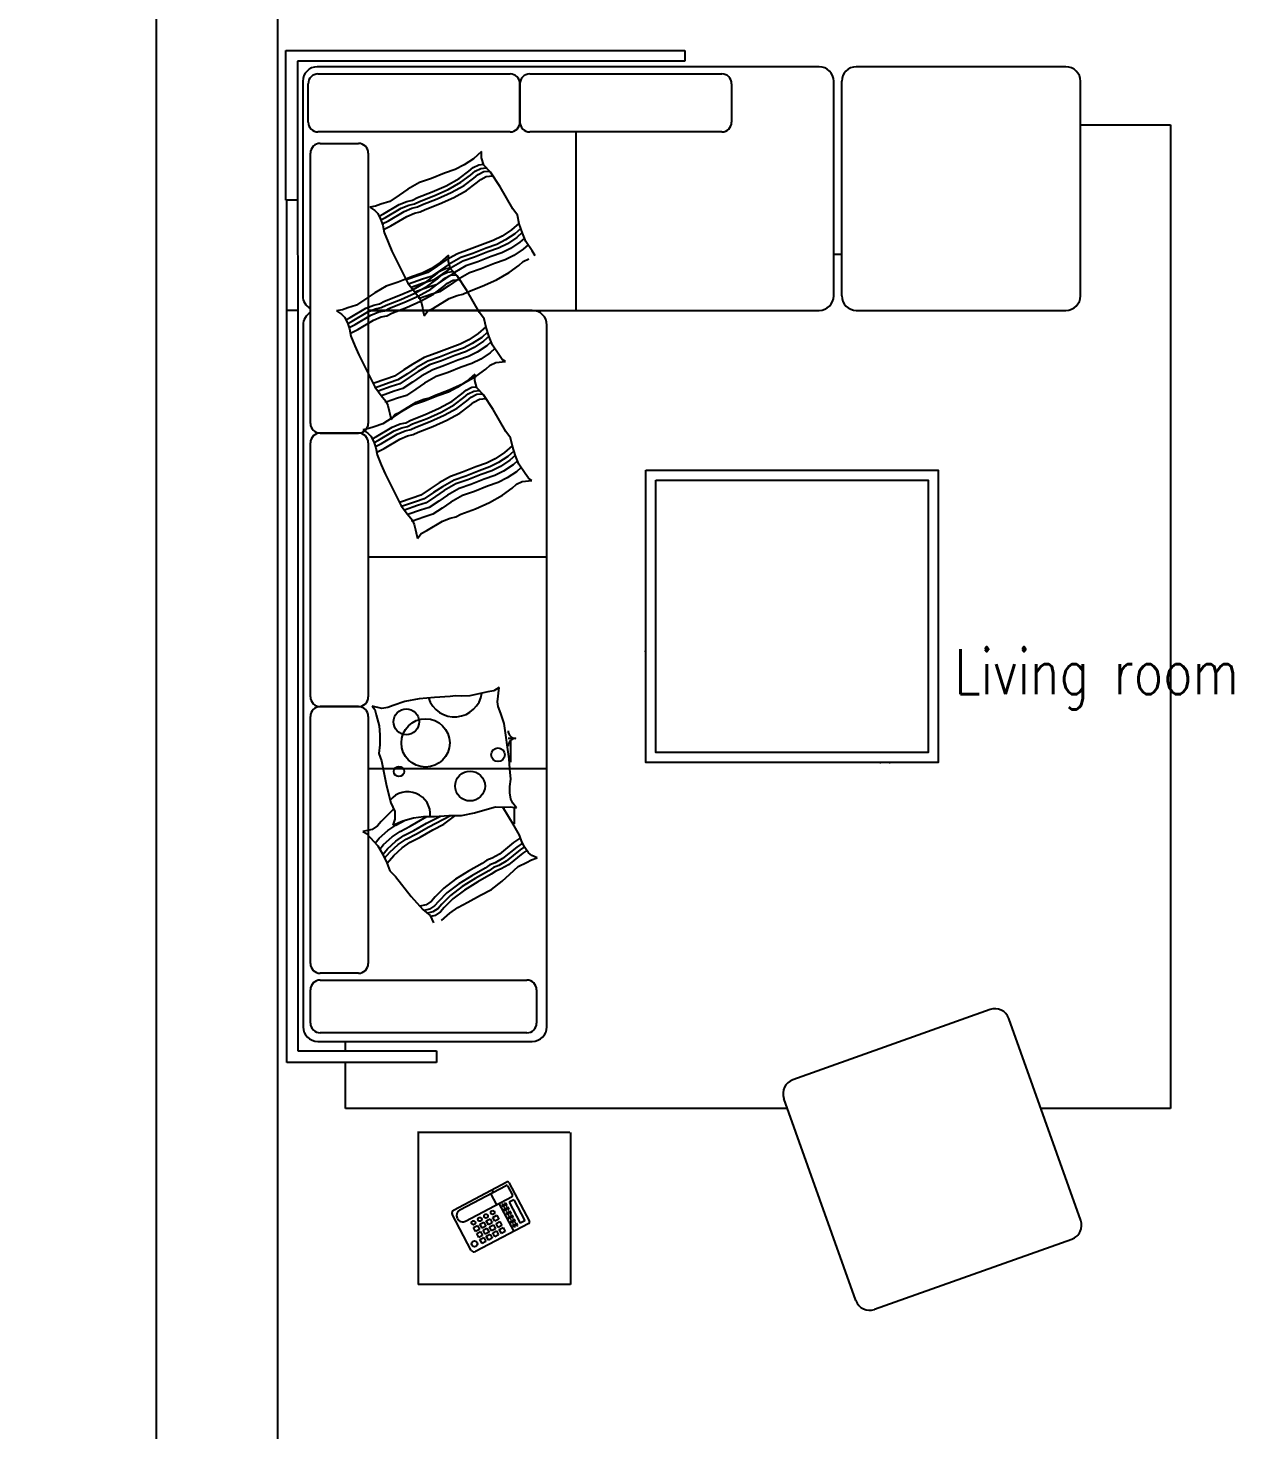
# Model space of a CAD drawing. Header units: millimetres. Extents: x -77055 to 331180, y -861586 to -491011.
# Drawn here: x -31261 to -27672, y -831927 to -827785 of the extents above; entities that cross this region are included whole.
import ezdxf

# ---------------------------------------------------------------- set-up
doc = ezdxf.new("R2010")
doc.units = ezdxf.units.MM
doc.header["$PDMODE"] = 3
for name, color, linetype in [('250', 250, 'Continuous'), ('LAYER4', 8, 'Continuous'), ('PUB_TEXT', 7, 'Continuous')]:
    doc.layers.add(name, color=color, linetype=linetype)
doc.styles.add('_SIMPLEX', font='SIMPLEX.shx', dxfattribs={"width": 0.8})
doc.styles.add('DIM', font='simhei.ttf', dxfattribs={"width": 0.8})
doc.dimstyles.new('1-50', dxfattribs={"dimscale": 50, "dimtxt": 5, "dimasz": 1, "dimexe": 1, "dimexo": 0.1, "dimgap": 0.5, "dimtad": 1, "dimdec": 0, "dimdsep": 46, "dimtxsty": 'DIM', "dimblk": 'ARCHTICK', "dimcen": 4, "dimdle": 1, "dimclrd": 3, "dimclre": 3, "dimclrt": 1, "dimadec": 0, "dimazin": 0, "dimtfac": 1, "dimtdec": 0, "dimtmove": 2, "dimatfit": 3, "dimldrblk": 'DOT', "dimfxl": 15, "dimfxlon": 1, "dimarcsym": 0})

# ---------------------------------------------------------------- blocks, each defined once
blk = doc.blocks.new('ghgjh')
at = {"color": 2}
for p, q in [((55261.5, 8597.6), (55844.6, 8389.9)), ((55206.3, 8571.4), (54993.6, 7974.6)), ((54363.1, 8524.7, -308.6), (53913.1, 8524.7, -308.6)), ((53913.1, 8074.7, -308.6), (53913.1, 8524.7, -308.6)), ((54363.1, 8074.7, -308.6), (54363.1, 8524.7, -308.6)), ((55870.8, 8334.7), (55658.1, 7737.9)), ((54361.1, 8074.7, -308.6), (53911.1, 8074.7, -308.6)), ((55004.2, 8004.2), (53698.6, 8004.2)), ((53698.6, 8004.2), (53698.6, 7868.6)), ((55602.9, 7711.7), (55019.8, 7919.4)), ((53967.9, 7868.6), (53525.9, 7868.6)), ((53525.9, 7868.6), (53525.9, 7833.9)), ((53525.9, 7833.9), (53525.9, 5645.6)), ((53557.7, 5645.6), (53557.7, 7833.9)), ((53557.7, 7833.9), (53967.9, 7833.9)), ((53698.6, 7833.9), (53698.6, 7805.9)), ((53967.9, 7833.9), (53967.9, 7868.6)), ((53616.8, 7805.9), (54250.4, 7805.9)), ((54216.7, 7808.5), (54216.7, 7808.5)), ((53573.6, 5689.1), (53573.6, 7762.7)), ((53595.1, 7751.7), (53595.1, 7653.7)), ((54234.6, 7780.5), (53623.9, 7780.5)), ((54263.4, 7653.7), (54263.4, 7751.7)), ((54293.6, 7762.7), (54293.6, 5689.1)), ((54294.1, 7758.1), (54294.1, 7758.1)), ((53623.9, 7624.9), (54234.6, 7624.9)), ((53737.3, 7604.4), (53623.9, 7604.4)), ((53595.1, 7575.6), (53595.1, 6845.6)), ((53766.1, 6845.6), (53766.1, 7575.6)), ((54295.9, 7558.3), (54295.9, 7558.3)), ((54585.5, 6982), (54585.5, 6118)), ((55449.5, 6982), (54585.5, 6982)), ((55279.6, 6982), (55276.1, 6983.8)), ((55308.6, 6983.8), (55305.5, 6982)), ((55449.5, 6118), (55449.5, 6982)), ((53737.3, 6816.8), (53623.9, 6816.8)), ((53623.9, 6816.8), (53737.3, 6816.8)), ((53777.5, 6815.6), (53785.2, 6825)), ((53805.7, 6822.1), (53777.5, 6815.6)), ((53595.1, 6788), (53595.1, 6037.4)), ((53766.1, 6037.4), (53766.1, 6788)), ((55449.7, 6710.5), (55449.7, 6710.5)), ((54585.5, 6650.5), (54581.6, 6654.9)), ((53766.1, 6374.2), (54293.6, 6374.2)), ((55449.7, 6350.5), (55449.7, 6350.5)), ((54585.5, 6118), (55449.5, 6118)), ((53623.9, 6008.6), (53737.3, 6008.6)), ((53737.3, 6008.6), (53623.9, 6008.6)), ((53595.1, 5979.8), (53595.1, 5181.2)), ((53766.1, 5181.2), (53766.1, 5979.8)), ((54295.9, 5758.3), (54295.9, 5758.3)), ((53525.9, 5645.6), (53557.7, 5645.6)), ((53525.9, 5645.6), (53525.9, 5320.2)), ((53557.2, 5320.2), (53557.7, 5645.6)), ((53766.1, 5645.9), (55097.8, 5645.9)), ((54378.7, 5118.4), (54378.7, 5645.9)), ((55207.7, 5645.9), (55826.7, 5645.9)), ((55656.7, 5648.5), (55656.7, 5648.5)), ((53572.4, 4969.1), (53572.4, 5602.7)), ((55141, 5602.7), (55141, 4969.1)), ((55164.5, 5602.7), (55164.5, 4969.1)), ((55869.9, 5602.7), (55869.9, 4969.1)), ((55141, 5479.7), (55164.5, 5479.7)), ((53557.2, 5320.2), (53522.5, 5320.2)), ((53522.5, 5320.2), (53522.5, 4878.2)), ((53557.2, 4910), (53557.2, 5320.2)), ((53623.9, 5152.4), (53737.3, 5152.4)), ((54185.3, 5118.4), (53617.5, 5118.4)), ((54810.6, 5118.4), (54242.9, 5118.4)), ((53588.7, 5089.6), (53588.7, 4976.2)), ((54214.1, 5089.6), (54214.1, 4976.2)), ((54214.1, 4976.2), (54214.1, 5089.6)), ((54839.4, 4976.2), (54839.4, 5089.6)), ((53617.5, 4947.4), (54185.3, 4947.4)), ((54242.9, 4947.4), (54810.6, 4947.4)), ((54700.8, 4910), (53557.2, 4910)), ((55097.8, 4925.9), (53615.6, 4925.9)), ((54700.8, 4878.2), (54700.8, 4910)), ((55826.7, 4925.9), (55207.7, 4925.9)), ((53522.5, 4878.2), (53557.2, 4878.2)), ((53557.2, 4878.2), (54700.8, 4878.2))]:
    blk.add_line(p, q, dxfattribs=at)
at = {"color": 1}
for p, q in [((54070.5, 8423.4, -308.6), (54014, 8316.7, -308.6)), ((54240, 8343.9, -308.6), (54082.7, 8427.1, -308.6)), ((54083.3, 8367.7, -308.6), (54077.1, 8356, -308.6)), ((54094.5, 8361.8, -308.6), (54083.3, 8367.7, -308.6)), ((54092.7, 8385.6, -308.6), (54086.5, 8373.9, -308.6)), ((54086.5, 8373.9, -308.6), (54097.7, 8367.9, -308.6)), ((54103.9, 8379.7, -308.6), (54092.7, 8385.6, -308.6)), ((54102.1, 8403.3, -308.6), (54095.9, 8391.6, -308.6)), ((54095.9, 8391.6, -308.6), (54107.1, 8385.7, -308.6)), ((54097.7, 8367.9, -308.6), (54103.9, 8379.7, -308.6)), ((54113.3, 8397.4, -308.6), (54102.1, 8403.3, -308.6)), ((54111.5, 8375.7, -308.6), (54105.3, 8363.9, -308.6)), ((54107.1, 8385.7, -308.6), (54113.3, 8397.4, -308.6)), ((54122.7, 8369.7, -308.6), (54111.5, 8375.7, -308.6)), ((54120.9, 8393.4, -308.6), (54114.7, 8381.7, -308.6)), ((54114.7, 8381.7, -308.6), (54125.9, 8375.7, -308.6)), ((54116.5, 8358, -308.6), (54122.7, 8369.7, -308.6)), ((54132.1, 8387.5, -308.6), (54120.9, 8393.4, -308.6)), ((54125.9, 8375.7, -308.6), (54132.1, 8387.5, -308.6)), ((54139.9, 8383.4, -308.6), (54133.7, 8371.6, -308.6)), ((54133.7, 8371.6, -308.6), (54144.9, 8365.7, -308.6)), ((54151.1, 8377.4, -308.6), (54139.9, 8383.4, -308.6)), ((54144.9, 8365.7, -308.6), (54151.1, 8377.4, -308.6)), ((54159.2, 8373.1, -308.6), (54153, 8361.4, -308.6)), ((54170.4, 8367.2, -308.6), (54159.2, 8373.1, -308.6)), ((54029.3, 8329.5, -308.6), (54028.6, 8328.2, -308.6)), ((54053.6, 8337, -308.6), (54190.8, 8264.3, -308.6)), ((54077.1, 8356, -308.6), (54088.3, 8350, -308.6)), ((54088.3, 8350, -308.6), (54094.5, 8361.8, -308.6)), ((54102.1, 8357.8, -308.6), (54095.9, 8346, -308.6)), ((54095.9, 8346, -308.6), (54107.1, 8340.1, -308.6)), ((54113.3, 8351.8, -308.6), (54102.1, 8357.8, -308.6)), ((54105.3, 8363.9, -308.6), (54116.5, 8358, -308.6)), ((54107.1, 8340.1, -308.6), (54113.3, 8351.8, -308.6)), ((54121, 8347.7, -308.6), (54114.8, 8336, -308.6)), ((54114.8, 8336, -308.6), (54126, 8330.1, -308.6)), ((54132.2, 8341.8, -308.6), (54121, 8347.7, -308.6)), ((54130.5, 8365.6, -308.6), (54124.3, 8353.9, -308.6)), ((54124.3, 8353.9, -308.6), (54135.5, 8348, -308.6)), ((54126, 8330.1, -308.6), (54132.2, 8341.8, -308.6)), ((54141.7, 8359.7, -308.6), (54130.5, 8365.6, -308.6)), ((54140.3, 8337.5, -308.6), (54134.2, 8325.8, -308.6)), ((54135.5, 8348, -308.6), (54141.7, 8359.7, -308.6)), ((54151.6, 8331.6, -308.6), (54140.3, 8337.5, -308.6)), ((54149.8, 8355.4, -308.6), (54143.6, 8343.7, -308.6)), ((54143.6, 8343.7, -308.6), (54154.8, 8337.7, -308.6)), ((54145.4, 8319.8, -308.6), (54151.6, 8331.6, -308.6)), ((54161, 8349.5, -308.6), (54149.8, 8355.4, -308.6)), ((54152.1, 8284.8, -308.6), (54195.7, 8367.3, -308.6)), ((54153, 8361.4, -308.6), (54164.2, 8355.5, -308.6)), ((54154.8, 8337.7, -308.6), (54161, 8349.5, -308.6)), ((54164.2, 8355.5, -308.6), (54170.4, 8367.2, -308.6)), ((54184.3, 8331.1, -308.6), (54180.2, 8323.5, -308.6)), ((54181.2, 8223.1, -308.6), (54241.9, 8337.8, -308.6)), ((54181.9, 8280.9, -308.6), (54215, 8343.5, -308.6)), ((54183.3, 8321.8, -308.6), (54187.3, 8329.5, -308.6)), ((54187.3, 8329.5, -308.6), (54184.3, 8331.1, -308.6)), ((54190.7, 8343.3, -308.6), (54186.7, 8335.7, -308.6)), ((54186.7, 8335.7, -308.6), (54189.7, 8334, -308.6)), ((54190.9, 8327.6, -308.6), (54186.8, 8320, -308.6)), ((54189.7, 8334, -308.6), (54193.8, 8341.7, -308.6)), ((54193.8, 8341.7, -308.6), (54190.7, 8343.3, -308.6)), ((54193.9, 8326, -308.6), (54190.9, 8327.6, -308.6)), ((54196.9, 8355, -308.6), (54192.9, 8347.4, -308.6)), ((54192.9, 8347.4, -308.6), (54195.9, 8345.7, -308.6)), ((54197.3, 8339.8, -308.6), (54193.3, 8332.2, -308.6)), ((54193.3, 8332.2, -308.6), (54196.3, 8330.6, -308.6)), ((54195.6, 8273.7, -308.6), (54228.7, 8336.2, -308.6)), ((54195.9, 8345.7, -308.6), (54199.9, 8353.4, -308.6)), ((54196.3, 8330.6, -308.6), (54200.4, 8338.2, -308.6)), ((54199.9, 8353.4, -308.6), (54196.9, 8355, -308.6)), ((54200.4, 8338.2, -308.6), (54197.3, 8339.8, -308.6)), ((54203.5, 8351.5, -308.6), (54199.5, 8343.9, -308.6)), ((54199.5, 8343.9, -308.6), (54202.5, 8342.2, -308.6)), ((54202.5, 8342.2, -308.6), (54206.5, 8349.9, -308.6)), ((54206.5, 8349.9, -308.6), (54203.5, 8351.5, -308.6)), ((54228.7, 8336.2, -308.6), (54215, 8343.5, -308.6)), ((54017.8, 8304.5, -308.6), (54175.1, 8221.2, -308.6)), ((54036.1, 8303.9, -308.6), (54173.4, 8231.3, -308.6)), ((54127.5, 8255.6, -308.6), (54145, 8288.6, -308.6)), ((54134.2, 8325.8, -308.6), (54145.4, 8319.8, -308.6)), ((54165.4, 8295.5, -308.6), (54161.4, 8287.9, -308.6)), ((54161.4, 8287.9, -308.6), (54164.4, 8286.3, -308.6)), ((54164.4, 8286.3, -308.6), (54168.5, 8293.9, -308.6)), ((54168.5, 8293.9, -308.6), (54165.4, 8295.5, -308.6)), ((54171.6, 8307.2, -308.6), (54167.6, 8299.6, -308.6)), ((54167.6, 8299.6, -308.6), (54170.6, 8297.9, -308.6)), ((54172, 8292, -308.6), (54168, 8284.4, -308.6)), ((54170.6, 8297.9, -308.6), (54174.7, 8305.6, -308.6)), ((54171, 8282.8, -308.6), (54175.1, 8290.4, -308.6)), ((54174.7, 8305.6, -308.6), (54171.6, 8307.2, -308.6)), ((54175.1, 8290.4, -308.6), (54172, 8292, -308.6)), ((54178.1, 8319.4, -308.6), (54174, 8311.8, -308.6)), ((54174, 8311.8, -308.6), (54177.1, 8310.1, -308.6)), ((54178.2, 8303.7, -308.6), (54174.2, 8296.1, -308.6)), ((54174.2, 8296.1, -308.6), (54177.2, 8294.5, -308.6)), ((54177.1, 8310.1, -308.6), (54181.1, 8317.8, -308.6)), ((54177.2, 8294.5, -308.6), (54181.3, 8302.1, -308.6)), ((54181.1, 8317.8, -308.6), (54178.1, 8319.4, -308.6)), ((54181.3, 8302.1, -308.6), (54178.2, 8303.7, -308.6)), ((54180.2, 8323.5, -308.6), (54183.3, 8321.8, -308.6)), ((54184.7, 8315.9, -308.6), (54180.6, 8308.3, -308.6)), ((54180.6, 8308.3, -308.6), (54183.7, 8306.7, -308.6)), ((54183.7, 8306.7, -308.6), (54187.7, 8314.3, -308.6)), ((54187.7, 8314.3, -308.6), (54184.7, 8315.9, -308.6)), ((54186.8, 8320, -308.6), (54189.9, 8318.3, -308.6)), ((54189.9, 8318.3, -308.6), (54193.9, 8326, -308.6)), ((54130.8, 8244.7, -308.6), (54134.6, 8251.8, -308.6)), ((54168, 8284.4, -308.6), (54171, 8282.8, -308.6)), ((54177, 8232.4, -308.6), (54192, 8260.7, -308.6)), ((54195.6, 8273.7, -308.6), (54181.9, 8280.9, -308.6)), ((56136.2, 8004.2), (55753, 8004.2)), ((56136.2, 5097.3), (56136.2, 8004.2)), ((53892.4, 7377.5), (53927, 7416.5)), ((53927, 7416.5), (53949.1, 7434)), ((53946.5, 7415.6), (53930.7, 7419.5)), ((53957, 7423.5), (53940.8, 7427.4)), ((53961.8, 7405), (53946.5, 7415.6)), ((53949.1, 7434), (53958.7, 7455.1)), ((53964.1, 7433.7), (53950.5, 7437)), ((53972.3, 7412.9), (53957, 7423.5)), ((53979.4, 7423.1), (53964.1, 7433.7)), ((53990.6, 7410.3), (53979.4, 7423.1)), ((53982.1, 7448.9), (54007, 7426.7)), ((54007, 7426.7), (54030.9, 7410.2)), ((53846.5, 7318.5), (53892.4, 7377.5)), ((53937.1, 7402), (53918.2, 7406.6)), ((53952.4, 7391.4), (53937.1, 7402)), ((53963.7, 7378.5), (53952.4, 7391.4)), ((53973.1, 7392.2), (53961.8, 7405)), ((53989.1, 7353.4), (53963.7, 7378.5)), ((53983.6, 7400), (53972.3, 7412.9)), ((53998.5, 7367), (53973.1, 7392.2)), ((54009, 7374.9), (53983.6, 7400)), ((54016.1, 7385.1), (53990.6, 7410.3)), ((54043.6, 7348.4), (54009, 7374.9)), ((54050.7, 7358.7), (54016.1, 7385.1)), ((54030.9, 7410.2), (54060.5, 7394.7)), ((54060.5, 7394.7), (54097.1, 7373.7)), ((54097.1, 7373.7), (54129.9, 7356.7)), ((54023.7, 7326.9), (53989.1, 7353.4)), ((54033.1, 7340.6), (53998.5, 7367)), ((54071.7, 7316.3), (54033.1, 7340.6)), ((54082.2, 7324.2), (54043.6, 7348.4)), ((54089.3, 7334.4), (54050.7, 7358.7)), ((54129.1, 7311.9), (54089.3, 7334.4)), ((54129.9, 7356.7), (54161.1, 7332.6)), ((54161.1, 7332.6), (54184.3, 7311.5)), ((53821.1, 7278.1), (53830.1, 7302.1)), ((53830.1, 7302.1), (53846.5, 7318.5)), ((54062.3, 7302.7), (54023.7, 7326.9)), ((54102.1, 7280.2), (54062.3, 7302.7)), ((54111.6, 7293.8), (54071.7, 7316.3)), ((54122.1, 7301.7), (54082.2, 7324.2)), ((54125.2, 7284.4), (54111.6, 7293.8)), ((54135.7, 7292.3), (54122.1, 7301.7)), ((54142.8, 7302.5), (54129.1, 7311.9)), ((54151.7, 7286.2), (54135.7, 7292.3)), ((54158.7, 7296.5), (54142.8, 7302.5)), ((54180.4, 7284), (54158.7, 7296.5)), ((54184.3, 7311.5), (54209.2, 7289.3)), ((53794.3, 7228.5), (53808, 7251.9)), ((53808, 7251.9), (53821.1, 7278.1)), ((53808.6, 7253.2), (53822.6, 7236.7)), ((53814.5, 7264.8), (53829.7, 7246.9)), ((53821.7, 7279.7), (53841.4, 7256.5)), ((53841.4, 7256.5), (53866.3, 7234.2)), ((54115.8, 7270.8), (54102.1, 7280.2)), ((54131.7, 7264.7), (54115.8, 7270.8)), ((54141.2, 7278.4), (54125.2, 7284.4)), ((54153.4, 7252.3), (54131.7, 7264.7)), ((54162.8, 7265.9), (54141.2, 7278.4)), ((54173.3, 7273.8), (54151.7, 7286.2)), ((54195.3, 7218.2), (54153.4, 7252.3)), ((54204.7, 7231.9), (54162.8, 7265.9)), ((54215.2, 7239.7), (54173.3, 7273.8)), ((54222.3, 7250), (54180.4, 7284)), ((54209.2, 7289.3), (54233.7, 7277.4)), ((54234.2, 7241.7), (54222.3, 7250)), ((54233.7, 7277.4), (54248.5, 7269.6)), ((54249.4, 7256.4), (54238.9, 7248.5)), ((54248.5, 7269.6), (54265, 7263.9)), ((54265, 7263.9), (54249.4, 7256.4)), ((53772.1, 7203.6), (53794.3, 7228.5)), ((53786.4, 7219.7), (53798.5, 7205.5)), ((53799.8, 7237.9), (53811.5, 7224.2)), ((53811.5, 7224.2), (53836.4, 7201.9)), ((53822.6, 7236.7), (53847.5, 7214.4)), ((53829.7, 7246.9), (53854.6, 7224.6)), ((53847.5, 7214.4), (53871.4, 7197.9)), ((53854.6, 7224.6), (53878.5, 7208.1)), ((53866.3, 7234.2), (53890.1, 7217.7)), ((53878.5, 7208.1), (53908.1, 7192.7)), ((53890.1, 7217.7), (53919.7, 7202.2)), ((54215.4, 7204.3), (54195.3, 7218.2)), ((54221.4, 7220.3), (54204.7, 7231.9)), ((54219.4, 7216.7), (54212.7, 7196.1)), ((54227.3, 7231.4), (54215.2, 7239.7)), ((54228.3, 7233.2), (54219.4, 7216.7)), ((54238.9, 7248.5), (54228.3, 7233.2)), ((53749.9, 7186.2), (53760.9, 7191.2)), ((53778, 7179.4), (53749.9, 7186.2)), ((53760.9, 7191.2), (53772.1, 7203.6)), ((53793.3, 7168.8), (53778, 7179.4)), ((53804.6, 7155.9), (53793.3, 7168.8)), ((53798.5, 7205.5), (53823.4, 7183.2)), ((53823.4, 7183.2), (53847.3, 7166.7)), ((53836.4, 7201.9), (53860.2, 7185.4)), ((53838.2, 7167.1), (53867.8, 7154.5)), ((53844.1, 7149.5), (53838.2, 7167.1)), ((53847.3, 7166.7), (53876.9, 7151.2)), ((53860.2, 7185.4), (53889.9, 7170)), ((53871.4, 7197.9), (53901, 7182.4)), ((53889.9, 7170), (53939.5, 7141.4)), ((53901, 7182.4), (53937.6, 7161.4)), ((53908.1, 7192.7), (53944.7, 7171.6)), ((53919.7, 7202.2), (53956.3, 7181.2)), ((53944.7, 7171.6), (54009, 7138.5)), ((53956.3, 7181.2), (53989.2, 7164.3)), ((54196.7, 7169.4), (54163.6, 7113.4)), ((54212.7, 7196.1), (54196.7, 7169.4)), ((53841.6, 7119.2), (53804.6, 7155.9)), ((53833, 7100.8), (53845, 7126.3)), ((53845, 7126.3), (53844.1, 7149.5)), ((53867.8, 7154.5), (53900, 7145.7)), ((53900, 7145.7), (53928.8, 7141.6)), ((53928.8, 7141.6), (53962.1, 7141)), ((53937.6, 7161.4), (53979.1, 7140)), ((53962.1, 7141), (54004.3, 7138.5)), ((53989.2, 7164.3), (54020.4, 7140.2)), ((54004.3, 7138.5), (54041.2, 7138.1)), ((54041.2, 7138.1), (54079.9, 7130.4)), ((54079.9, 7130.4), (54110.1, 7121.9)), ((54197.4, 7117.7), (54197.4, 7163.3)), ((53819.5, 7050.4), (53833, 7100.8)), ((54110.1, 7121.9), (54142.3, 7113.2)), ((54142.3, 7113.2), (54169.5, 7113.4)), ((54169.5, 7113.4), (54186.2, 7113.2)), ((54187.1, 7090), (54184.5, 7071.5)), ((54186.2, 7113.2), (54203.6, 7115.4)), ((54193, 7101.7), (54187.1, 7090)), ((54203.6, 7115.4), (54193, 7101.7)), ((53804.8, 6977.1), (53819.5, 7050.4)), ((54184.5, 7071.5), (54183.9, 7052.8)), ((54183.9, 7052.8), (54187.1, 7031.4)), ((54187.1, 7031.4), (54184.7, 7000.3)), ((53797.5, 6955.2), (53804.8, 6977.1)), ((54182.7, 6971.3), (54167.7, 6866.6)), ((54184.7, 7000.3), (54182.7, 6971.3)), ((54186, 6917.2), (54186, 6980.8)), ((53800.1, 6929.7), (53797.5, 6955.2)), ((53800.1, 6900.4), (53800.1, 6929.7)), ((53798.4, 6873.4), (53800.1, 6900.4)), ((54201.8, 6910.6), (54179.6, 6910.6)), ((53785.2, 6825), (53789.6, 6841.1)), ((53789.6, 6841.1), (53798.4, 6873.4)), ((54157.2, 6836.7), (54150.1, 6816.8)), ((54167.7, 6866.6), (54157.2, 6836.7)), ((53824.1, 6819.5), (53805.7, 6822.1)), ((53839.9, 6813), (53824.1, 6819.5)), ((53873.9, 6801.9), (53839.9, 6813)), ((53916.7, 6793.7), (53873.9, 6801.9)), ((53962.1, 6789.3), (53916.7, 6793.7)), ((54150.1, 6816.8), (54148.1, 6802.5)), ((54148.1, 6802.5), (54149.8, 6785.5)), ((54007.8, 6786.9), (53962.1, 6789.3)), ((54024.2, 6784.6), (54007.8, 6786.9)), ((54041.2, 6786.3), (54024.2, 6784.6)), ((54066.1, 6784.9), (54041.2, 6786.3)), ((54118.8, 6773.1), (54066.1, 6784.9)), ((54137.2, 6770.5), (54118.8, 6773.1)), ((54152.5, 6760), (54137.2, 6770.5)), ((54149.8, 6785.5), (54150.7, 6777)), ((54150.7, 6777), (54152.5, 6760)), ((53905.5, 6294.8), (53907.4, 6303.2)), ((53907.4, 6303.2), (53911.1, 6319.8)), ((53911.1, 6319.8), (53922.2, 6305)), ((53922.2, 6305), (53938.9, 6296.7)), ((53938.9, 6296.7), (53985.2, 6268.9)), ((53882.3, 6248.5), (53895.3, 6265.1)), ((53893, 6267.1), (53896.3, 6267.1)), ((53895.3, 6265.1), (53901.8, 6278.1)), ((53930.5, 6256.8), (53897, 6268.6)), ((53901.8, 6278.1), (53905.5, 6294.8)), ((53956.5, 6248.5), (53930.5, 6256.8)), ((53985.2, 6268.9), (54008.3, 6259.6)), ((54008.3, 6259.6), (54025, 6255.9)), ((54025, 6255.9), (54039.8, 6248.5)), ((53815.6, 6128.9), (53862.9, 6223.4)), ((53862.9, 6223.4), (53882.3, 6248.5)), ((53905.5, 6211.4), (53864.7, 6225.8)), ((53911.1, 6222.5), (53872.7, 6236)), ((53920.3, 6236.4), (53883.2, 6249.5)), ((53937, 6214.2), (53911.1, 6222.5)), ((53946.3, 6228.1), (53920.3, 6236.4)), ((53964.8, 6195.7), (53937, 6214.2)), ((53974.1, 6209.6), (53946.3, 6228.1)), ((53984.2, 6230), (53956.5, 6248.5)), ((54010.2, 6212.4), (53984.2, 6230)), ((54039.8, 6248.5), (54082.4, 6231.9)), ((54082.4, 6231.9), (54124.1, 6213.4)), ((53895.3, 6200.3), (53857.9, 6213.5)), ((53921.2, 6191.9), (53895.3, 6200.3)), ((53931.4, 6203.1), (53905.5, 6211.4)), ((53949, 6173.4), (53921.2, 6191.9)), ((53959.2, 6184.5), (53931.4, 6203.1)), ((53975, 6155.8), (53949, 6173.4)), ((53985.2, 6167), (53959.2, 6184.5)), ((53990.7, 6178.1), (53964.8, 6195.7)), ((54000, 6192), (53974.1, 6209.6)), ((54025, 6158.6), (53990.7, 6178.1)), ((54034.3, 6172.5), (54000, 6192)), ((54044.5, 6192.9), (54010.2, 6212.4)), ((54069.2, 6160.4), (54034.3, 6172.5)), ((54079.4, 6180.8), (54044.5, 6192.9)), ((54118.6, 6165.2), (54079.4, 6180.8)), ((54124.1, 6213.4), (54162.1, 6192.1)), ((54162.1, 6192.1), (54190.8, 6170.8)), ((54009.3, 6136.4), (53975, 6155.8)), ((54019.5, 6147.5), (53985.2, 6167)), ((54044.2, 6124.3), (54009.3, 6136.4)), ((54054.4, 6135.4), (54019.5, 6147.5)), ((54059.9, 6146.5), (54025, 6158.6)), ((54093.6, 6119.7), (54054.4, 6135.4)), ((54099.1, 6130.9), (54059.9, 6146.5)), ((54108.4, 6144.8), (54069.2, 6160.4)), ((54130.6, 6119.8), (54099.1, 6130.9)), ((54139.9, 6133.7), (54108.4, 6144.8)), ((54150.1, 6154.1), (54118.6, 6165.2)), ((54165.8, 6120.7), (54139.9, 6133.7)), ((54176, 6141.1), (54150.1, 6154.1)), ((54203.8, 6122.6), (54176, 6141.1)), ((54190.8, 6170.8), (54203.8, 6159.7)), ((54203.8, 6159.7), (54220.5, 6151.3)), ((54220.5, 6151.3), (54249.2, 6148.6)), ((54239, 6142.1), (54229.7, 6128.2)), ((54249.2, 6148.6), (54239, 6142.1)), ((53792.5, 6073.2), (53804.5, 6102)), ((53804.5, 6102), (53815.6, 6128.9)), ((54083.4, 6108.6), (54044.2, 6124.3)), ((54114.9, 6097.5), (54083.4, 6108.6)), ((54125.1, 6108.6), (54093.6, 6119.7)), ((54140.8, 6084.6), (54114.9, 6097.5)), ((54151, 6095.7), (54125.1, 6108.6)), ((54156.6, 6106.8), (54130.6, 6119.8)), ((54178.8, 6077.2), (54151, 6095.7)), ((54184.4, 6088.3), (54156.6, 6106.8)), ((54193.6, 6102.2), (54165.8, 6120.7)), ((54207.1, 6090.3), (54193.6, 6102.2)), ((54211.2, 6100.3), (54201, 6075.3)), ((54217.8, 6110.2), (54203.8, 6122.6)), ((54229.7, 6128.2), (54211.2, 6100.3)), ((53782.3, 6034.3), (53788.8, 6051.9)), ((53787.3, 6048), (53805.4, 6039)), ((53788.8, 6051.9), (53792.5, 6073.2)), ((53791, 6064.7), (53812.9, 6053.8)), ((53812.9, 6053.8), (53859.2, 6026)), ((54168.6, 6066), (54140.8, 6084.6)), ((54191.4, 6045.9), (54168.6, 6066)), ((54196.4, 6061.6), (54178.8, 6077.2)), ((54200.6, 6073.9), (54184.4, 6088.3)), ((54201, 6075.3), (54191.8, 6047.5)), ((53750.3, 5998.7), (53764.7, 6008.4)), ((53764.7, 6008.4), (53773.9, 6017.6)), ((53773.9, 6017.6), (53782.3, 6034.3)), ((53777.7, 6025), (53790.6, 6018.6)), ((53783, 6036.3), (53796.2, 6029.7)), ((53790.6, 6018.6), (53836.9, 5990.8)), ((53796.2, 6029.7), (53842.5, 6001.9)), ((53805.4, 6039), (53851.8, 6011.2)), ((53851.8, 6011.2), (53874.9, 6001.9)), ((53859.2, 6026), (53882.3, 6016.8)), ((53882.3, 6016.8), (53899, 6013.1)), ((53899, 6013.1), (53913.8, 6005.7)), ((54186.2, 6022.5), (54172.3, 6003.9)), ((54191.8, 6047.5), (54186.2, 6022.5)), ((53767.5, 5995.4), (53750.3, 5998.7)), ((53783.2, 5989.8), (53767.5, 5995.4)), ((53809.2, 5981.5), (53783.2, 5989.8)), ((53836.9, 5963), (53809.2, 5981.5)), ((53829.6, 5951.7), (53833.3, 5968.4)), ((53833.3, 5968.4), (53844.5, 5953.6)), ((53836.9, 5990.8), (53860.1, 5981.5)), ((53842.5, 6001.9), (53865.7, 5992.7)), ((53860.1, 5981.5), (53876.8, 5977.8)), ((53865.7, 5992.7), (53882.3, 5989)), ((53874.9, 6001.9), (53891.6, 5998.2)), ((53876.8, 5977.8), (53891.6, 5970.4)), ((53882.3, 5989), (53897.2, 5981.5)), ((53891.6, 5998.2), (53906.4, 5990.8)), ((53891.6, 5970.4), (53934.2, 5953.8)), ((53897.2, 5981.5), (53939.8, 5964.9)), ((53906.4, 5990.8), (53949, 5974.2)), ((53913.8, 6005.7), (53956.5, 5989)), ((53949, 5974.2), (53990.7, 5955.6)), ((53956.5, 5989), (53998.1, 5970.5)), ((53998.1, 5970.5), (54036.1, 5949.2)), ((54172.3, 6003.9), (54135.3, 5939)), ((53817.6, 5913.7), (53824.1, 5926.7)), ((53824.1, 5926.7), (53827.8, 5943.4)), ((53827.8, 5943.4), (53829.6, 5951.7)), ((53862.9, 5945.4), (53836.9, 5963)), ((53844.5, 5953.6), (53861.1, 5945.2)), ((53861.1, 5945.2), (53907.4, 5917.5)), ((53897.2, 5925.9), (53862.9, 5945.4)), ((53932.1, 5913.8), (53897.2, 5925.9)), ((53934.2, 5953.8), (53975.9, 5935.2)), ((53939.8, 5964.9), (53981.5, 5946.4)), ((53975.9, 5935.2), (54013.9, 5914)), ((53981.5, 5946.4), (54019.5, 5925.1)), ((53990.7, 5955.6), (54028.7, 5934.4)), ((54019.5, 5925.1), (54048.2, 5903.8)), ((54028.7, 5934.4), (54057.4, 5913)), ((54036.1, 5949.2), (54064.8, 5927.9)), ((54064.8, 5927.9), (54077.8, 5916.8)), ((54135.3, 5939), (54106.5, 5895.5)), ((53785.2, 5872), (53804.6, 5897)), ((53833.3, 5871.1), (53795, 5884.6)), ((53804.6, 5897), (53817.6, 5913.7)), ((53842.6, 5885), (53805.4, 5898.1)), ((53815.2, 5915.6), (53818.5, 5915.6)), ((53852.8, 5905.4), (53819.3, 5917.2)), ((53868.5, 5876.7), (53842.6, 5885)), ((53878.7, 5897), (53852.8, 5905.4)), ((53906.5, 5878.5), (53878.7, 5897)), ((53907.4, 5917.5), (53930.6, 5908.2)), ((53930.6, 5908.2), (53947.3, 5904.5)), ((53971.3, 5898.2), (53932.1, 5913.8)), ((53947.3, 5904.5), (53962.1, 5897.1)), ((53962.1, 5897.1), (54004.7, 5880.4)), ((54002.8, 5887.1), (53971.3, 5898.2)), ((54028.7, 5874.1), (54002.8, 5887.1)), ((54013.9, 5914), (54042.6, 5892.7)), ((54042.6, 5892.7), (54055.6, 5881.5)), ((54048.2, 5903.8), (54061.1, 5892.7)), ((54057.4, 5913), (54070.4, 5901.9)), ((54061.1, 5892.7), (54077.8, 5884.3)), ((54070.4, 5901.9), (54087.1, 5893.6)), ((54077.8, 5916.8), (54094.5, 5908.4)), ((54077.8, 5884.3), (54094.4, 5882.7)), ((54106.5, 5895.5), (54087.1, 5875.1)), ((54087.1, 5893.6), (54103.3, 5892)), ((54094.5, 5908.4), (54113.9, 5906.6)), ((53737.9, 5777.4), (53785.2, 5872)), ((53817.6, 5848.8), (53780.2, 5862)), ((53827.8, 5859.9), (53787, 5874.3)), ((53843.5, 5840.5), (53817.6, 5848.8)), ((53853.7, 5851.6), (53827.8, 5859.9)), ((53859.3, 5862.7), (53833.3, 5871.1)), ((53881.5, 5833.1), (53853.7, 5851.6)), ((53887.1, 5844.2), (53859.3, 5862.7)), ((53896.3, 5858.1), (53868.5, 5876.7)), ((53913, 5826.6), (53887.1, 5844.2)), ((53922.3, 5840.5), (53896.3, 5858.1)), ((53932.5, 5860.9), (53906.5, 5878.5)), ((53966.7, 5841.5), (53932.5, 5860.9)), ((54001.7, 5829.4), (53966.7, 5841.5)), ((54004.7, 5880.4), (54046.4, 5861.9)), ((54056.5, 5855.6), (54028.7, 5874.1)), ((54046.4, 5861.9), (54084.4, 5840.6)), ((54055.6, 5881.5), (54072.3, 5873.2)), ((54080.6, 5834.3), (54056.5, 5855.6)), ((54072.3, 5873.2), (54086.1, 5871.9)), ((54087.1, 5875.1), (54080.6, 5852.8)), ((54080.6, 5852.8), (54080.6, 5834.3)), ((53871.3, 5822), (53843.5, 5840.5)), ((53897.3, 5804.4), (53871.3, 5822)), ((53907.4, 5815.5), (53881.5, 5833.1)), ((53931.5, 5784.9), (53897.3, 5804.4)), ((53941.7, 5796.1), (53907.4, 5815.5)), ((53947.3, 5807.2), (53913, 5826.6)), ((53956.5, 5821.1), (53922.3, 5840.5)), ((53982.2, 5795.1), (53947.3, 5807.2)), ((53991.5, 5809), (53956.5, 5821.1)), ((54030.7, 5793.3), (53991.5, 5809)), ((54040.9, 5813.7), (54001.7, 5829.4)), ((54072.4, 5802.6), (54040.9, 5813.7)), ((54098.3, 5789.7), (54072.4, 5802.6)), ((54084.4, 5840.6), (54113.1, 5819.3)), ((54113.1, 5819.3), (54126.1, 5808.2)), ((54126.1, 5808.2), (54142.8, 5799.9)), ((54142.8, 5799.9), (54171.5, 5797.1)), ((53726.8, 5750.5), (53737.9, 5777.4)), ((53966.5, 5772.8), (53931.5, 5784.9)), ((53976.6, 5784), (53941.7, 5796.1)), ((54005.6, 5757.2), (53966.5, 5772.8)), ((54015.8, 5768.3), (53976.6, 5784)), ((54021.4, 5779.4), (53982.2, 5795.1)), ((54047.3, 5757.2), (54015.8, 5768.3)), ((54052.9, 5768.3), (54021.4, 5779.4)), ((54062.2, 5782.2), (54030.7, 5793.3)), ((54078.8, 5755.4), (54052.9, 5768.3)), ((54088.1, 5769.3), (54062.2, 5782.2)), ((54115.9, 5750.7), (54088.1, 5769.3)), ((54126.1, 5771.1), (54098.3, 5789.7)), ((54140.1, 5758.8), (54126.1, 5771.1)), ((54152, 5776.7), (54133.5, 5748.9)), ((54161.3, 5790.6), (54152, 5776.7)), ((54171.5, 5797.1), (54161.3, 5790.6)), ((53711, 5700.5), (53714.8, 5721.8)), ((53714.8, 5721.8), (53726.8, 5750.5)), ((54037.1, 5746.1), (54005.6, 5757.2)), ((54063.1, 5733.1), (54037.1, 5746.1)), ((54073.3, 5744.2), (54047.3, 5757.2)), ((54090.9, 5714.6), (54063.1, 5733.1)), ((54101.1, 5725.7), (54073.3, 5744.2)), ((54106.6, 5736.8), (54078.8, 5755.4)), ((54118.7, 5710.1), (54101.1, 5725.7)), ((54122.8, 5722.5), (54106.6, 5736.8)), ((54123.3, 5723.9), (54114, 5696.1)), ((54129.4, 5738.8), (54115.9, 5750.7)), ((54133.5, 5748.9), (54123.3, 5723.9)), ((53696.2, 5666.2), (53704.6, 5682.9)), ((53704.6, 5682.9), (53711, 5700.5)), ((53705.3, 5684.8), (53718.5, 5678.2)), ((53709.6, 5696.6), (53727.7, 5687.5)), ((53713.3, 5713.3), (53735.1, 5702.3)), ((53718.5, 5678.2), (53764.8, 5650.5)), ((53727.7, 5687.5), (53774, 5659.7)), ((53735.1, 5702.3), (53781.5, 5674.6)), ((54113.7, 5694.4), (54090.9, 5714.6)), ((54114, 5696.1), (54108.5, 5671)), ((53672.6, 5647.3), (53687, 5656.9)), ((53689.7, 5643.9), (53672.6, 5647.3)), ((53687, 5656.9), (53696.2, 5666.2)), ((53705.5, 5638.4), (53689.7, 5643.9)), ((53699.9, 5673.6), (53712.9, 5667.1)), ((53731.4, 5630.1), (53705.5, 5638.4)), ((53712.9, 5667.1), (53759.2, 5639.3)), ((53759.2, 5639.3), (53782.4, 5630.1)), ((53764.8, 5650.5), (53787.9, 5641.2)), ((53774, 5659.7), (53797.2, 5650.5)), ((53781.5, 5674.6), (53804.6, 5665.3)), ((53787.9, 5641.2), (53804.6, 5637.5)), ((53797.2, 5650.5), (53813.9, 5646.8)), ((53804.6, 5665.3), (53821.3, 5661.6)), ((53804.6, 5637.5), (53819.4, 5630.1)), ((53813.9, 5646.8), (53828.7, 5639.4)), ((53821.3, 5661.6), (53836.1, 5654.2)), ((53828.7, 5639.4), (53871.3, 5622.7)), ((53836.1, 5654.2), (53878.7, 5637.5)), ((53878.7, 5637.5), (53920.4, 5619)), ((53922.1, 5620.3), (53925.8, 5637)), ((53925.8, 5637), (53927.7, 5645.3)), ((53927.7, 5645.3), (53931.4, 5662)), ((53931.4, 5662), (53942.5, 5647.2)), ((53942.5, 5647.2), (53959.2, 5638.9)), ((53959.2, 5638.9), (54005.5, 5611.1)), ((54094.6, 5652.5), (54057.5, 5587.6)), ((54108.5, 5671), (54094.6, 5652.5)), ((53759.2, 5611.5), (53731.4, 5630.1)), ((53785.2, 5593.9), (53759.2, 5611.5)), ((53782.4, 5630.1), (53799.1, 5626.4)), ((53819.4, 5574.5), (53785.2, 5593.9)), ((53799.1, 5626.4), (53813.9, 5619)), ((53813.9, 5619), (53856.5, 5602.3)), ((53819.4, 5630.1), (53862.1, 5613.4)), ((53856.5, 5602.3), (53898.2, 5583.8)), ((53862.1, 5613.4), (53903.7, 5594.9)), ((53871.3, 5622.7), (53913, 5604.2)), ((53902.7, 5590.6), (53915.6, 5607.3)), ((53903.7, 5594.9), (53941.7, 5573.6)), ((53913, 5604.2), (53951, 5582.9)), ((53913.3, 5609.2), (53916.6, 5609.2)), ((53915.6, 5607.3), (53922.1, 5620.3)), ((53950.8, 5599), (53917.4, 5610.8)), ((53920.4, 5619), (53958.4, 5597.7)), ((53976.8, 5590.7), (53950.8, 5599)), ((53958.4, 5597.7), (53987.1, 5576.4)), ((54005.5, 5611.1), (54028.7, 5601.8)), ((54028.7, 5601.8), (54045.3, 5598.1)), ((54045.3, 5598.1), (54060.2, 5590.7)), ((53854.4, 5562.4), (53819.4, 5574.5)), ((53836, 5471), (53883.2, 5565.6)), ((53893.6, 5546.7), (53854.4, 5562.4)), ((53915.6, 5542.5), (53878.2, 5555.6)), ((53883.2, 5565.6), (53902.7, 5590.6)), ((53925.8, 5553.6), (53885, 5568)), ((53931.4, 5564.7), (53893, 5578.2)), ((53898.2, 5583.8), (53936.2, 5562.5)), ((53940.6, 5578.6), (53903.5, 5591.7)), ((53951.8, 5545.3), (53925.8, 5553.6)), ((53957.3, 5556.4), (53931.4, 5564.7)), ((53936.2, 5562.5), (53964.9, 5541.2)), ((53966.6, 5570.3), (53940.6, 5578.6)), ((53941.7, 5573.6), (53970.4, 5552.3)), ((53951, 5582.9), (53979.7, 5561.6)), ((53985.1, 5537.9), (53957.3, 5556.4)), ((53994.4, 5551.8), (53966.6, 5570.3)), ((53970.4, 5552.3), (53983.4, 5541.2)), ((54004.6, 5572.2), (53976.8, 5590.7)), ((53979.7, 5561.6), (53992.7, 5550.5)), ((53987.1, 5576.4), (54000.1, 5565.3)), ((54020.3, 5534.2), (53994.4, 5551.8)), ((54000.1, 5565.3), (54016.8, 5557)), ((54030.5, 5554.6), (54004.6, 5572.2)), ((54016.8, 5557), (54036.1, 5555.1)), ((54057.5, 5587.6), (54028.8, 5544)), ((54064.8, 5535.1), (54030.5, 5554.6)), ((54060.2, 5590.7), (54102.8, 5574.1)), ((54102.8, 5574.1), (54144.5, 5555.6)), ((54144.5, 5555.6), (54182.4, 5534.3)), ((53925, 5535.6), (53893.6, 5546.7)), ((53941.6, 5534.1), (53915.6, 5542.5)), ((53951, 5522.7), (53925, 5535.6)), ((53969.4, 5515.6), (53941.6, 5534.1)), ((53978.8, 5504.1), (53951, 5522.7)), ((53979.6, 5526.7), (53951.8, 5545.3)), ((53964.9, 5541.2), (53977.9, 5530.1)), ((53995.3, 5498), (53969.4, 5515.6)), ((53977.9, 5530.1), (53994.5, 5521.8)), ((54005.5, 5509.1), (53979.6, 5526.7)), ((53983.4, 5541.2), (54000.1, 5532.9)), ((54011.1, 5520.3), (53985.1, 5537.9)), ((53992.7, 5550.5), (54009.4, 5542.2)), ((53994.5, 5521.8), (54008.4, 5520.4)), ((54000.1, 5532.9), (54016.7, 5531.3)), ((54009.4, 5523.6), (54002.9, 5501.4)), ((54028.8, 5544), (54009.4, 5523.6)), ((54009.4, 5542.2), (54025.5, 5540.6)), ((54045.3, 5500.8), (54011.1, 5520.3)), ((54054.6, 5514.7), (54020.3, 5534.2)), ((54089.5, 5502.6), (54054.6, 5514.7)), ((54099.7, 5523), (54064.8, 5535.1)), ((54138.9, 5507.4), (54099.7, 5523)), ((54182.4, 5534.3), (54211.2, 5513)), ((54211.2, 5513), (54224.1, 5501.8)), ((53824.8, 5444.2), (53836, 5471)), ((54002.9, 5482.8), (53978.8, 5504.1)), ((54029.6, 5478.6), (53995.3, 5498)), ((54002.9, 5501.4), (54002.9, 5482.8)), ((54039.8, 5489.7), (54005.5, 5509.1)), ((54064.5, 5466.5), (54029.6, 5478.6)), ((54074.7, 5477.6), (54039.8, 5489.7)), ((54080.2, 5488.7), (54045.3, 5500.8)), ((54113.9, 5461.9), (54074.7, 5477.6)), ((54119.4, 5473.1), (54080.2, 5488.7)), ((54128.7, 5487), (54089.5, 5502.6)), ((54150.9, 5461.9), (54119.4, 5473.1)), ((54160.2, 5475.9), (54128.7, 5487)), ((54170.4, 5496.3), (54138.9, 5507.4)), ((54186.1, 5462.9), (54160.2, 5475.9)), ((54196.3, 5483.3), (54170.4, 5496.3)), ((54224.1, 5464.8), (54196.3, 5483.3)), ((54224.1, 5501.8), (54240.8, 5493.5)), ((54250.1, 5470.3), (54231.5, 5442.5)), ((54259.3, 5484.3), (54250.1, 5470.3)), ((53812.8, 5415.4), (53824.8, 5444.2)), ((54103.7, 5450.8), (54064.5, 5466.5)), ((54135.2, 5439.7), (54103.7, 5450.8)), ((54145.4, 5450.8), (54113.9, 5461.9)), ((54161.1, 5426.7), (54135.2, 5439.7)), ((54171.3, 5437.9), (54145.4, 5450.8)), ((54176.9, 5449), (54150.9, 5461.9)), ((54188.9, 5408.2), (54161.1, 5426.7)), ((54199.1, 5419.3), (54171.3, 5437.9)), ((54204.7, 5430.5), (54176.9, 5449)), ((54213.9, 5444.4), (54186.1, 5462.9)), ((54220.9, 5416.1), (54204.7, 5430.5)), ((54227.4, 5432.4), (54213.9, 5444.4)), ((54231.5, 5442.5), (54221.3, 5417.5)), ((54238.1, 5452.4), (54224.1, 5464.8)), ((53802.6, 5376.5), (53809.1, 5394.1)), ((53807.6, 5390.2), (53825.8, 5381.1)), ((53809.1, 5394.1), (53812.8, 5415.4)), ((53811.3, 5406.9), (53833.2, 5396)), ((53833.2, 5396), (53879.5, 5368.2)), ((54211.7, 5388.1), (54188.9, 5408.2)), ((54216.8, 5403.7), (54199.1, 5419.3)), ((54212.1, 5389.7), (54206.5, 5364.7)), ((54221.3, 5417.5), (54212.1, 5389.7)), ((53770.6, 5340.9), (53785, 5350.5)), ((53785, 5350.5), (53794.3, 5359.8)), ((53794.3, 5359.8), (53802.6, 5376.5)), ((53798, 5367.2), (53810.9, 5360.7)), ((53803.3, 5378.5), (53816.5, 5371.9)), ((53810.9, 5360.7), (53857.3, 5333)), ((53816.5, 5371.9), (53862.8, 5344.1)), ((53825.8, 5381.1), (53872.1, 5353.4)), ((53862.8, 5344.1), (53886, 5334.8)), ((53872.1, 5353.4), (53895.2, 5344.1)), ((53879.5, 5368.2), (53902.7, 5358.9)), ((53895.2, 5344.1), (53911.9, 5340.4)), ((53902.7, 5358.9), (53919.3, 5355.2)), ((53919.3, 5355.2), (53934.2, 5347.8)), ((53934.2, 5347.8), (53976.8, 5331.2)), ((54192.6, 5346.1), (54155.6, 5281.2)), ((54206.5, 5364.7), (54192.6, 5346.1)), ((53787.8, 5337.6), (53770.6, 5340.9)), ((53803.5, 5332), (53787.8, 5337.6)), ((53829.5, 5323.7), (53803.5, 5332)), ((53857.3, 5305.2), (53829.5, 5323.7)), ((53857.3, 5333), (53880.4, 5323.7)), ((53883.2, 5287.6), (53857.3, 5305.2)), ((53880.4, 5323.7), (53897.1, 5320)), ((53886, 5334.8), (53902.7, 5331.1)), ((53897.1, 5320), (53911.9, 5312.6)), ((53902.7, 5331.1), (53917.5, 5323.7)), ((53911.9, 5340.4), (53926.7, 5333)), ((53911.9, 5312.6), (53954.5, 5295.9)), ((53917.5, 5323.7), (53960.1, 5307.1)), ((53926.7, 5333), (53969.4, 5316.3)), ((53960.1, 5307.1), (54001.8, 5288.6)), ((53969.4, 5316.3), (54011.1, 5297.8)), ((53976.8, 5331.2), (54018.5, 5312.7)), ((54018.5, 5312.7), (54056.4, 5291.4)), ((53917.5, 5268.1), (53883.2, 5287.6)), ((53952.4, 5256), (53917.5, 5268.1)), ((53954.5, 5295.9), (53996.2, 5277.4)), ((53996.2, 5277.4), (54034.2, 5256.1)), ((54001.8, 5288.6), (54039.8, 5267.3)), ((54011.1, 5297.8), (54049, 5276.5)), ((54039.8, 5267.3), (54068.5, 5246)), ((54049, 5276.5), (54077.8, 5255.2)), ((54056.4, 5291.4), (54085.2, 5270.1)), ((54085.2, 5270.1), (54098.1, 5259)), ((54155.6, 5281.2), (54126.9, 5237.6)), ((53991.6, 5240.4), (53952.4, 5256)), ((54023.1, 5229.3), (53991.6, 5240.4)), ((54049, 5216.3), (54023.1, 5229.3)), ((54034.2, 5256.1), (54062.9, 5234.8)), ((54062.9, 5234.8), (54075.9, 5223.7)), ((54068.5, 5246), (54081.5, 5234.8)), ((54075.9, 5223.7), (54092.6, 5215.4)), ((54077.8, 5255.2), (54090.7, 5244.1)), ((54081.5, 5234.8), (54098.1, 5226.5)), ((54090.7, 5244.1), (54107.4, 5235.8)), ((54098.1, 5259), (54114.8, 5250.6)), ((54098.1, 5226.5), (54114.7, 5224.9)), ((54126.9, 5237.6), (54107.4, 5217.2)), ((54107.4, 5235.8), (54123.6, 5234.2)), ((54114.8, 5250.6), (54134.2, 5248.8)), ((54076.8, 5197.8), (54049, 5216.3)), ((54100.9, 5176.5), (54076.8, 5197.8)), ((54092.6, 5215.4), (54106.5, 5214.1)), ((54107.4, 5217.2), (54100.9, 5195)), ((54100.9, 5195), (54100.9, 5176.5)), ((55869.9, 5097.3), (55973.2, 5097.3)), ((55973.2, 5097.3), (56136.2, 5097.3))]:
    blk.add_line(p, q, dxfattribs=at)
at = {"color": 5}
for p, q in [((53766.1, 6999.6), (54293.6, 6999.6)), ((54250.4, 5645.9), (53766.1, 5645.9))]:
    blk.add_line(p, q, dxfattribs=at)
at = {"color": 2}
blk.add_lwpolyline([(54585.5, 6118), (55449.5, 6118), (55449.5, 6982), (54585.5, 6982)], close=True, dxfattribs=at)
at = {"color": 1}
blk.add_lwpolyline([(54615.5, 6148), (55419.5, 6148), (55419.5, 6952), (54615.5, 6952)], close=True, dxfattribs=at)
at = {"color": 2, "extrusion": (0, 0, -1)}
for centre, major_axis, start_param, end_param in [((55247, 8557), (-30.5, -30.5), 1.127634, 2.69843), ((55830.1, 8349.2), (-30.5, -30.5), 2.69843, 4.269227), ((55034.3, 7960.1), (30.5, -30.5), 1.127634, 2.69843), ((53616.8, 7762.7), (30.5, 30.5), 3.926991, 5.497787), ((54250.4, 7762.7), (30.5, -30.5), 3.926991, 5.497787), ((53623.9, 7751.7), (20.4, 20.4), 3.926991, 5.497787), ((54234.6, 7751.7), (20.4, 20.4), 5.497787, 7.068583), ((55617.4, 7752.4), (-30.5, -30.5), 4.269227, 5.840023), ((53623.9, 7653.7), (20.4, -20.4), 0.785398, 2.356194), ((54234.6, 7653.7), (20.4, -20.4), -0.785398, 0.785398), ((53623.9, 7575.6), (20.4, 20.4), 3.926991, 5.497787), ((53737.3, 7575.6), (20.4, -20.4), 3.926991, 5.497787), ((53623.9, 6845.6), (20.4, -20.4), 0.785398, 2.356194), ((53737.3, 6845.6), (20.4, 20.4), 0.785398, 2.356194), ((53623.9, 6788), (20.4, -20.4), 2.356194, 3.926991), ((53737.3, 6788), (20.4, 20.4), 5.497787, 7.068583), ((53623.9, 6037.4), (20.4, -20.4), 0.785398, 2.356194), ((53623.9, 5979.8), (20.4, 20.4), 3.926991, 5.497787), ((53737.3, 6037.4), (20.4, 20.4), 0.785398, 2.356194), ((53737.3, 5979.8), (20.4, -20.4), 3.926991, 5.497787), ((53616.8, 5689.1), (30.5, 30.5), 2.881683, 3.926991), ((54250.4, 5689.1), (30.5, 30.5), 0.785398, 2.356194), ((53615.6, 5602.7), (30.5, 30.5), 3.926991, 5.00359), ((55097.8, 5602.7), (30.5, -30.5), 3.926991, 5.497787), ((55207.7, 5602.7), (30.5, -30.5), 2.356194, 3.926991), ((55826.7, 5602.7), (30.5, 30.5), 5.497787, 7.068583), ((53623.9, 5181.2), (20.4, 20.4), 2.356194, 3.926991), ((53737.3, 5181.2), (20.4, -20.4), -0.785398, 0.785398), ((53617.5, 5089.6), (20.4, 20.4), 3.926991, 5.497787), ((54185.3, 5089.6), (20.4, -20.4), 3.926991, 5.497787), ((54242.9, 5089.6), (20.4, 20.4), 3.926991, 5.497787), ((54810.6, 5089.6), (20.4, -20.4), 3.926991, 5.497787), ((53617.5, 4976.2), (20.4, -20.4), 0.785398, 2.356194), ((54185.3, 4976.2), (20.4, 20.4), 0.785398, 2.356194), ((54242.9, 4976.2), (20.4, -20.4), 0.785398, 2.356194), ((54810.6, 4976.2), (20.4, 20.4), 0.785398, 2.356194), ((53615.6, 4969.1), (30.5, -30.5), 0.785398, 2.356194), ((55097.8, 4969.1), (30.5, 30.5), 0.785398, 2.356194), ((55207.7, 4969.1), (30.5, -30.5), 0.785398, 2.356194), ((55826.7, 4969.1), (30.5, 30.5), 0.785398, 2.356194)]:
    blk.add_ellipse(centre, major_axis=major_axis, ratio=1, start_param=start_param, end_param=end_param, dxfattribs=at)
at = {"color": 1, "extrusion": (0, 0, -1)}
for centre, major_axis, start_param, end_param in [((54078.4, 8419.2, -308.6), (6.36, 6.36), 4.413611, 5.984408), ((54079.7, 8404, -308.6), (6.1, 6.1), 2.356194490179303, 8.639379797358888), ((54044.5, 8319.8, -308.6), (12.7, -12.7), 1.272019, 2.842815), ((54045.2, 8321, -308.6), (12.7, 12.7), 4.413611, 5.984408), ((54076.7, 8341.8, -308.6), (4.07, -4.07), 0.785398, 7.068583), ((54095.5, 8331.8, -308.6), (4.07, -4.07), 0.785398, 7.068583), ((54113.8, 8322.1, -308.6), (4.07, 4.07), 2.356194490173932, 8.639379797353518), ((54237.9, 8339.9, -308.6), (3.18, 3.18), 5.984408, 7.555204), ((54022, 8312.4, -308.6), (6.36, 6.36), 2.842815, 4.413611), ((54133.6, 8311.6, -308.6), (4.07, -4.07), 0.785398, 7.068583), ((54189.6, 8261.9, -308.6), (1.91, -1.91), 4.413611, 5.984408), ((54174.6, 8233.7, -308.6), (1.91, 1.91), 1.272019, 2.842815), ((54177.2, 8225.2, -308.6), (3.18, -3.18), -0.298778, 1.272019), ((53882.4, 7135.6), (47.5, 47.5), 0.702154, 3.234098), ((54066.8, 7051.3), (31.2, 31.2), 2.356194490188861, 8.639379797368447), ((53856.7, 7008.3), (10.7, 10.7), 2.356194490183884, 8.639379797363471), ((53935.3, 6924), (50.5, -50.5), 0.785398, 7.068583), ((54149.3, 6958.9), (14.2, -14.2), 0.785398, 7.068583), ((54201.8, 6933.1), (15.9, -15.9), 0.785398, 2.356194), ((53878.5, 6861.6), (26.9, 26.9), 2.356194490190108, 8.639379797369694), ((54201.8, 6888.1), (15.9, 15.9), 3.926991, 5.497787), ((54020.9, 6765.6), (57.6, 57.6), 4.244616, 6.928687)]:
    blk.add_ellipse(centre, major_axis=major_axis, ratio=1, start_param=start_param, end_param=end_param, dxfattribs=at)
at = {"layer": 'LAYER4', "color": 8}
for p, q in [((54294.1, 7398.1), (54294.1, 7398.1)), ((54295.9, 7198.3), (54295.9, 7198.3)), ((54294.1, 7038.1), (54294.1, 7038.1)), ((54295.9, 6838.3), (54295.9, 6838.3)), ((54294.1, 6678.1), (54294.1, 6678.1)), ((54295.9, 6478.3), (54295.9, 6478.3)), ((54294.1, 6318.1), (54294.1, 6318.1)), ((54295.9, 6118.3), (54295.9, 6118.3))]:
    blk.add_line(p, q, dxfattribs=at)
at = {"layer": 'LAYER4', "color": 4}
blk.add_line((54294.1, 5958.1), (54294.1, 5958.1), dxfattribs=at)
blk = doc.blocks.new('A$C54042851')
at = {"layer": 'PUB_TEXT', "color": 5, "style": '_SIMPLEX', "width": 0.8}
blk.add_text('Living room', height=133.333, dxfattribs=at).set_placement((49.4, 3629.4))
blk = doc.blocks.new('_ArchTick')
at = {"color": 0, "linetype": 'ByBlock', "const_width": 0.15}
blk.add_lwpolyline([(-0.5, -0.5), (0.5, 0.5)], dxfattribs=at)
blk = doc.blocks.new('*D694')
at = {"layer": '250', "color": 3, "lineweight": -2}
for p, q in [((-22966, -598402.7), (-22966, -598742.7)), ((-23716, -598452.7), (-22916, -598452.7)), ((-23716, -598692.7), (-22916, -598692.7)), ((-56080, -832290.3), (-56080, -832608.3)), ((-55400, -832290.3), (-55400, -832608.3)), ((-56130, -832558.3), (-55350, -832558.3))]:
    blk.add_line(p, q, dxfattribs=at)
at = {"layer": 'Defpoints', "color": 0}
for p in [(-24189.4, -598452.7), (-24429.4, -598692.7), (-22966, -598692.7), (-56080, -832285.3), (-55400, -832285.3), (-55400, -832558.3)]:
    blk.add_point(p, dxfattribs=at)
at = {"layer": '250', "color": 3, "lineweight": -2, "xscale": 50, "yscale": 50, "zscale": 50}
for p, rotation in [((-22966, -598452.7), 90), ((-22966, -598692.7), 270), ((-56080, -832558.3), 180)]:
    blk.add_blockref('_ArchTick', p, dxfattribs=dict(at, rotation=rotation))
blk.add_blockref('_ArchTick', (-55400, -832558.3), dxfattribs=at)
at = {"layer": '250', "color": 1, "insert": (-22778.5, -598874), "char_height": 250, "attachment_point": 5, "rotation": 90, "style": 'DIM'}
blk.add_mtext('240', dxfattribs=at)
at = {"layer": '250', "color": 1, "insert": (-55740, -832406.9), "char_height": 250, "attachment_point": 5, "style": 'DIM'}
blk.add_mtext('680', dxfattribs=at)
blk = doc.blocks.new('_Dot')
at = {"color": 0, "linetype": 'ByBlock', "lineweight": -2}
blk.add_line((-0.5, 0), (-1, 0), dxfattribs=at)
at = {"color": 0, "linetype": 'ByBlock', "const_width": 0.5}
blk.add_lwpolyline([(-0.25, 0, 1), (0.25, 0, 1)], format="xyb", close=True, dxfattribs=at)
blk = doc.blocks.new('*D695')
at = {"layer": '250', "color": 3, "lineweight": -2}
for p, q in [((-22966, -598642.7), (-22966, -602622.7)), ((-23716, -598692.7), (-22916, -598692.7)), ((-23716, -602572.7), (-22916, -602572.7)), ((-55400, -832205.3), (-55400, -831841.5)), ((-54840, -832205.3), (-54840, -831841.5)), ((-55450, -831891.5), (-54790, -831891.5))]:
    blk.add_line(p, q, dxfattribs=at)
at = {"layer": 'Defpoints', "color": 0}
for p in [(-24429.4, -598692.7), (-24429.4, -602572.7), (-22966, -602572.7), (-54840, -831891.5), (-55400, -832210.3), (-54840, -832210.3)]:
    blk.add_point(p, dxfattribs=at)
at = {"layer": '250', "color": 3, "lineweight": -2, "xscale": 50, "yscale": 50, "zscale": 50}
for p, rotation in [((-22966, -598692.7), 90), ((-22966, -602572.7), 270), ((-55400, -831891.5), 180)]:
    blk.add_blockref('_ArchTick', p, dxfattribs=dict(at, rotation=rotation))
blk.add_blockref('_ArchTick', (-54840, -831891.5), dxfattribs=at)
at = {"layer": '250', "color": 1, "insert": (-23117.4, -600632.7), "char_height": 250, "attachment_point": 5, "rotation": 90, "style": 'DIM'}
blk.add_mtext('3880', dxfattribs=at)
at = {"layer": '250', "color": 1, "insert": (-55120, -831740.1), "char_height": 250, "attachment_point": 5, "style": 'DIM'}
blk.add_mtext('560', dxfattribs=at)
blk = doc.blocks.new('*D696')
at = {"layer": '250', "color": 3, "lineweight": -2}
for p, q in [((-22966, -602522.7), (-22966, -602762.7)), ((-23716, -602572.7), (-22916, -602572.7)), ((-23716, -602712.7), (-22916, -602712.7)), ((-52530, -835904.9), (-52530, -835104.9)), ((-50065, -835904.9), (-50065, -835104.9)), ((-52580, -835154.9), (-50015, -835154.9))]:
    blk.add_line(p, q, dxfattribs=at)
at = {"layer": 'Defpoints', "color": 0}
for p in [(-24429.4, -602572.7), (-24429.4, -602712.7), (-22966, -602712.7), (-50065, -835154.9), (-52530, -836025.3), (-50065, -836025.3)]:
    blk.add_point(p, dxfattribs=at)
at = {"layer": '250', "color": 3, "lineweight": -2, "xscale": 50, "yscale": 50, "zscale": 50}
for p, rotation in [((-22966, -602572.7), 90), ((-22966, -602712.7), 270), ((-52530, -835154.9), 180)]:
    blk.add_blockref('_ArchTick', p, dxfattribs=dict(at, rotation=rotation))
blk.add_blockref('_ArchTick', (-50065, -835154.9), dxfattribs=at)
at = {"layer": '250', "color": 1, "insert": (-23167.7, -602642.7), "char_height": 250, "attachment_point": 5, "rotation": 90, "style": 'DIM'}
blk.add_mtext('140', dxfattribs=at)
at = {"layer": '250', "color": 1, "insert": (-51297.5, -835004.9), "char_height": 250, "attachment_point": 5, "style": 'DIM'}
blk.add_mtext('2465', dxfattribs=at)

msp = doc.modelspace()

# ---------------------------------------------------------------- linework, layer by layer
at = {"layer": '250', "color": 7}
for p, q in [((-30882.4, -827350.3), (-30882.4, -835360.3)), ((-30522.4, -834530.3), (-30522.4, -827650.3))]:
    msp.add_line(p, q, dxfattribs=at)

# ---------------------------------------------------------------- block references
at = {"color": 2, "ltscale": 100}
msp.add_blockref('A$C54042851', (-28574.2, -833382.8), dxfattribs=at)
at = {"color": 0, "xscale": -1, "rotation": 180}
msp.add_blockref('ghgjh', (-84021.8, -822973.1), dxfattribs=at)

# ---------------------------------------------------------------- dimensions: what is measured, and where the dimension line sits
at = {"layer": '250', "color": 7}
for base, p1, p2, picture, middle in [((-22966, -598692.7), (-24189.4, -598452.7), (-24429.4, -598692.7), '*D694', (-22778.5, -598874)), ((-22966, -602712.7), (-24429.4, -602572.7), (-24429.4, -602712.7), '*D696', (-23167.7, -602642.7))]:
    dim = msp.add_linear_dim(base=base, p1=p1, p2=p2, angle=270, dimstyle='1-50', dxfattribs=at)
    dim.commit()
    dim.dimension.update_dxf_attribs({"geometry": picture, "text_midpoint": middle, "dimtype": 160})
at = {"layer": '250', "color": 2}
dim = msp.add_linear_dim(base=(-55400, -832558.3), p1=(-56080, -832285.3), p2=(-55400, -832285.3), dimstyle='1-50', dxfattribs=at)
dim.commit()
dim.dimension.update_dxf_attribs({"geometry": '*D694', "text_midpoint": (-55740, -832406.9)})
at = {"layer": '250', "color": 7}
dim = msp.add_linear_dim(base=(-22966, -602572.7), p1=(-24429.4, -598692.7), p2=(-24429.4, -602572.7), angle=270, dimstyle='1-50', dxfattribs=at)
dim.commit()
dim.dimension.update_dxf_attribs({"geometry": '*D695', "text_midpoint": (-23117.4, -600632.7)})

doc.saveas('drawing.dxf')
